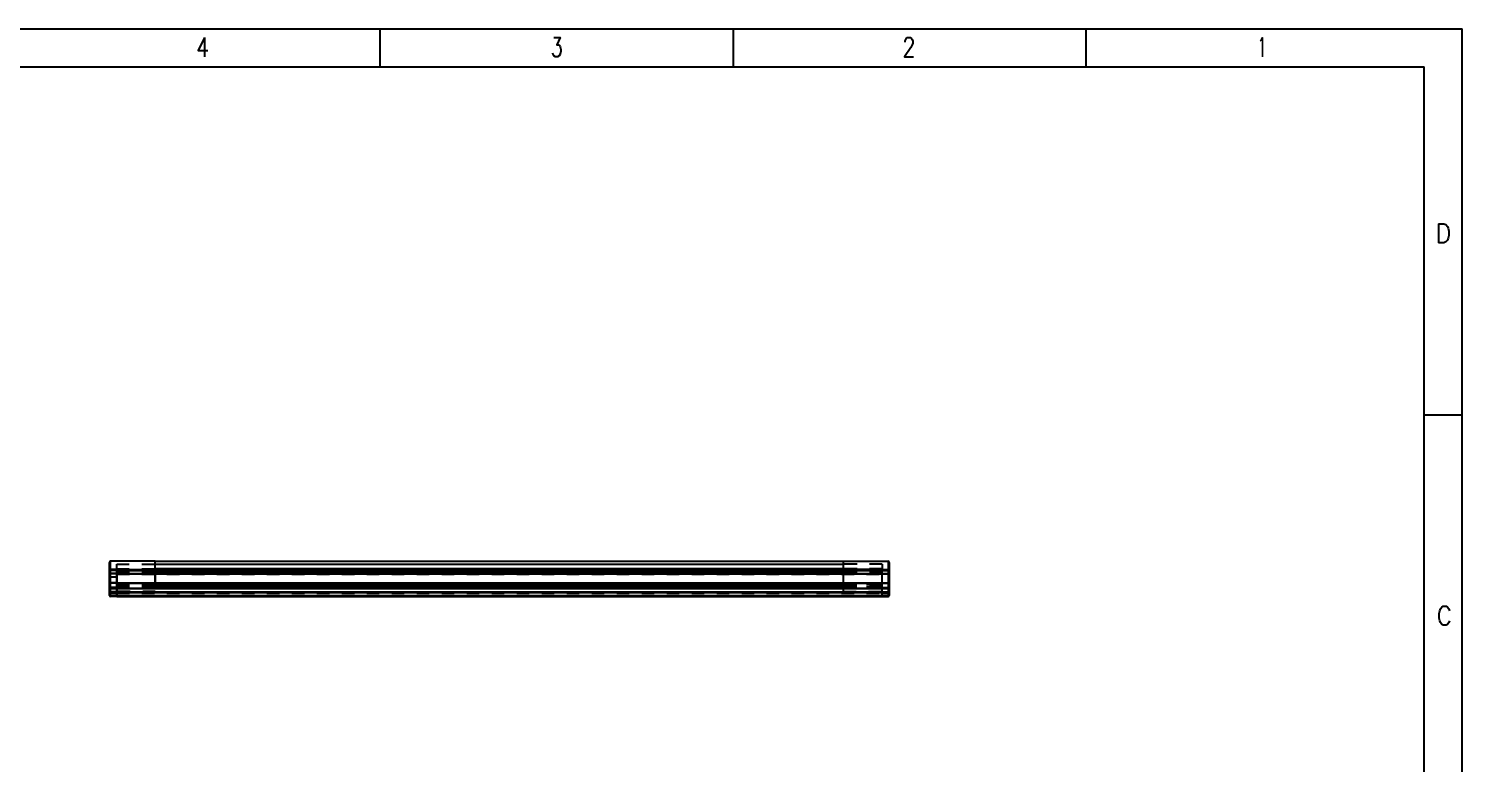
# Model space of a CAD drawing. Extents: x 14 to 580, y 14 to 406.
# Drawn here: x 205.1 to 580, y 213.9 to 406 of the extents above; entities that cross this region are included whole.
import ezdxf
from ezdxf.enums import TextEntityAlignment as Align

# ---------------------------------------------------------------- set-up
doc = ezdxf.new("R2010")
doc.units = 0
doc.header["$LTSCALE"] = 32.67
doc.linetypes.add('HIDDEN', pattern=[0.2, 0.1, -0.1])
doc.layers.get('0').update_dxf_attribs({"linetype": 'CONTINUOUS'})
for name, color, linetype in [('AP008-BASE2', 7, 'CONTINUOUS'), ('AP008-BASE3', 7, 'CONTINUOUS'), ('AP008-ENDCAP-02', 7, 'CONTINUOUS'), ('AP008-ENDCAP-03', 7, 'CONTINUOUS'), ('AP008-ENDCAP-12', 7, 'CONTINUOUS'), ('AP008-ENDCAP-13', 7, 'CONTINUOUS'), ('AP0089', 7, 'CONTINUOUS')]:
    doc.layers.add(name, color=color, linetype=linetype)
doc.styles.add('TEXTSTYLE_2', font='TXT.TTF')

msp = doc.modelspace()

# ---------------------------------------------------------------- linework, layer by layer
at = {"color": 7}
for p, q in [((238.215, 259.74), (238.215, 266.77)), ((238.215, 266.77), (418.215, 266.77)), ((418.215, 259.74), (418.215, 266.77)), ((238.215, 265.97), (418.215, 265.97)), ((238.215, 264.876), (418.215, 264.876)), ((238.215, 264.63), (418.215, 264.63)), ((238.215, 264.21), (418.215, 264.21)), ((238.215, 264.07), (418.215, 264.07)), ((238.215, 264.044), (418.215, 264.044)), ((238.215, 263.96), (418.215, 263.96)), ((238.215, 263.912), (418.215, 263.912)), ((238.215, 260.818), (418.215, 260.818)), ((238.215, 260.732), (418.215, 260.732)), ((238.215, 260.52), (418.215, 260.52)), ((238.215, 260.501), (418.215, 260.501)), ((238.215, 260.462), (418.215, 260.462)), ((238.215, 260.328), (418.215, 260.328)), ((238.215, 259.881), (418.215, 259.881)), ((238.215, 259.766), (418.215, 259.766)), ((238.215, 259.739), (418.215, 259.739))]:
    msp.add_line(p, q, dxfattribs=at)
at = {"layer": 'AP008-BASE2', "color": 7}
for p, q in [((228.215, 264.474), (228.215, 257.574)), ((228.215, 264.474), (428.215, 264.474)), ((228.215, 264.374), (428.215, 264.374)), ((228.215, 263.556), (428.215, 263.556)), ((228.215, 263.442), (428.215, 263.442)), ((428.215, 264.474), (428.215, 257.574)), ((228.215, 261.106), (428.215, 261.106)), ((228.215, 260.992), (428.215, 260.992)), ((228.215, 259.722), (428.215, 259.722)), ((228.215, 259.622), (428.215, 259.622)), ((228.215, 258.726), (428.215, 258.726)), ((228.215, 258.626), (428.215, 258.626)), ((228.215, 257.774), (428.215, 257.774)), ((228.215, 257.574), (428.215, 257.574))]:
    msp.add_line(p, q, dxfattribs=at)
at = {"layer": 'AP008-BASE3', "color": 8, "linetype": 'HIDDEN'}
for p, q in [((228.215, 263.574), (428.215, 263.574)), ((228.215, 263.474), (428.215, 263.474)), ((228.215, 263.398), (428.215, 263.398)), ((228.215, 261.098), (428.215, 261.098)), ((228.215, 261.049), (428.215, 261.049)), ((228.215, 260.774), (428.215, 260.774)), ((228.215, 260.674), (428.215, 260.674)), ((228.215, 260.074), (428.215, 260.074)), ((228.215, 259.974), (428.215, 259.974)), ((228.215, 259.924), (428.215, 259.924)), ((228.215, 259.657), (428.215, 259.657)), ((228.215, 258.691), (428.215, 258.691)), ((228.215, 258.474), (428.215, 258.474)), ((228.215, 258.424), (428.215, 258.424)), ((228.215, 258.374), (428.215, 258.374))]:
    msp.add_line(p, q, dxfattribs=at)
at = {"layer": 'AP008-ENDCAP-02', "color": 7}
for p, q in [((418.215, 266.77), (429.865, 266.77)), ((418.215, 264.474), (418.215, 266.77)), ((429.865, 266.77), (429.865, 257.574)), ((430.165, 266.47), (430.165, 257.874)), ((428.265, 264.63), (418.215, 264.63)), ((428.265, 264.21), (428.215, 264.21)), ((428.265, 264.044), (428.215, 264.044)), ((428.265, 263.912), (428.215, 263.912)), ((428.265, 257.574), (428.265, 264.63)), ((428.265, 264.556), (429.865, 264.556)), ((428.265, 264.474), (429.865, 264.474)), ((428.265, 264.374), (429.865, 264.374)), ((428.265, 263.556), (429.865, 263.556)), ((428.265, 263.442), (429.865, 263.442)), ((428.265, 260.818), (428.215, 260.818)), ((428.265, 260.732), (428.215, 260.732)), ((428.265, 260.501), (428.215, 260.501)), ((428.265, 260.328), (428.215, 260.328)), ((428.265, 260.068), (428.215, 260.068)), ((428.215, 258.874), (428.265, 258.874)), ((428.265, 261.106), (429.865, 261.106)), ((428.265, 260.992), (429.865, 260.992)), ((428.265, 259.722), (429.865, 259.722)), ((428.265, 259.622), (429.865, 259.622)), ((428.265, 258.726), (429.865, 258.726)), ((428.215, 258.574), (428.265, 258.574)), ((428.265, 258.626), (429.865, 258.626)), ((428.265, 257.774), (429.865, 257.774)), ((428.265, 257.574), (429.865, 257.574))]:
    msp.add_line(p, q, dxfattribs=at)
for points in [[(430.165, 264.306), (430.125, 264.431), (430.015, 264.523), (429.865, 264.556)], [(429.865, 264.374), (429.92, 264.371), (429.973, 264.361), (430.019, 264.346), (430.059, 264.327), (430.092, 264.305), (430.12, 264.28), (430.143, 264.25), (430.159, 264.214), (430.165, 264.174)], [(429.865, 263.442), (429.916, 263.444), (429.964, 263.45), (430.008, 263.46), (430.047, 263.472), (430.082, 263.487), (430.113, 263.506), (430.139, 263.528), (430.158, 263.556), (430.165, 263.587)], [(430.165, 263.587), (430.158, 263.58), (430.139, 263.574), (430.113, 263.569), (430.082, 263.565), (430.047, 263.562), (430.008, 263.56), (429.964, 263.558), (429.916, 263.556), (429.865, 263.556)], [(430.165, 258.225), (430.16, 258.305), (430.141, 258.403), (430.112, 258.493), (430.074, 258.572), (430.03, 258.638), (429.98, 258.686), (429.923, 258.717), (429.864, 258.726)], [(430.165, 260.961), (430.159, 260.992), (430.141, 261.018), (430.116, 261.041), (430.086, 261.059), (430.052, 261.074), (430.013, 261.087), (429.968, 261.097), (429.918, 261.104), (429.865, 261.106)], [(429.865, 260.992), (429.918, 260.992), (429.968, 260.99), (430.013, 260.988), (430.052, 260.986), (430.086, 260.982), (430.116, 260.978), (430.141, 260.974), (430.159, 260.968), (430.165, 260.961)], [(430.165, 260.123), (430.158, 260.048), (430.138, 259.98), (430.111, 259.92), (430.079, 259.867), (430.044, 259.82), (430.004, 259.78), (429.96, 259.749), (429.913, 259.729), (429.865, 259.722)], [(429.867, 259.622), (429.923, 259.632), (429.979, 259.661), (430.029, 259.71), (430.074, 259.776), (430.112, 259.856), (430.142, 259.946), (430.16, 260.044), (430.165, 260.123)], [(429.865, 258.626), (429.913, 258.62), (429.96, 258.599), (430.004, 258.568), (430.044, 258.527), (430.08, 258.48), (430.112, 258.426), (430.139, 258.366), (430.158, 258.298), (430.165, 258.225)], [(430.165, 257.874), (430.159, 257.853), (430.142, 257.835), (430.118, 257.82), (430.089, 257.807), (430.055, 257.797), (430.016, 257.788), (429.971, 257.78), (429.92, 257.776), (429.865, 257.774)]]:
    msp.add_lwpolyline(points, dxfattribs=at)
for centre, start, end in [((429.865, 266.47), 0, 90), ((429.865, 264.174), 0, 90), ((429.865, 257.874), 270, 360)]:
    msp.add_arc(centre, 0.3, start, end, dxfattribs=at)
at = {"layer": 'AP008-ENDCAP-03', "color": 8, "linetype": 'HIDDEN'}
for p, q in [((428.265, 265.97), (418.215, 265.97)), ((428.265, 264.785), (418.215, 264.785)), ((418.215, 258.574), (418.215, 264.474)), ((428.215, 264.21), (418.215, 264.21)), ((428.265, 264.07), (418.215, 264.07)), ((428.215, 264.044), (418.215, 264.044)), ((428.265, 263.96), (418.215, 263.96)), ((428.215, 263.912), (418.215, 263.912)), ((428.265, 265.97), (428.265, 264.63)), ((429.916, 263.556), (429.918, 263.556)), ((429.973, 264.361), (429.92, 264.371)), ((429.964, 263.558), (429.968, 263.558)), ((430.008, 263.56), (430.013, 263.56)), ((430.047, 263.562), (430.052, 263.563)), ((428.215, 260.818), (418.215, 260.818)), ((428.215, 260.732), (418.215, 260.732)), ((428.215, 260.501), (418.215, 260.501)), ((428.215, 260.328), (418.215, 260.328)), ((428.215, 260.068), (418.215, 260.068)), ((418.215, 258.874), (428.215, 258.874)), ((428.265, 259.924), (429.865, 259.924)), ((428.265, 259.657), (429.865, 259.657)), ((428.265, 258.691), (429.865, 258.691)), ((429.864, 259.622), (429.923, 259.632)), ((429.923, 258.717), (429.867, 258.726)), ((429.913, 259.729), (429.96, 259.749)), ((429.918, 260.992), (429.916, 260.992)), ((429.923, 259.632), (429.979, 259.662)), ((429.979, 258.687), (429.923, 258.717)), ((429.968, 260.99), (429.964, 260.991)), ((429.98, 258.686), (429.979, 258.687)), ((430.013, 260.988), (430.008, 260.989)), ((430.044, 259.82), (430.044, 259.821)), ((430.044, 259.762), (430.08, 259.815)), ((430.052, 260.986), (430.047, 260.986)), ((430.079, 259.813), (430.112, 259.877)), ((430.079, 259.867), (430.08, 259.868)), ((430.139, 259.948), (430.112, 259.877)), ((430.158, 260.028), (430.165, 260.123)), ((430.158, 260.048), (430.158, 260.05)), ((418.215, 258.574), (428.215, 258.574)), ((428.265, 258.424), (429.865, 258.424)), ((429.865, 257.774), (429.92, 257.776)), ((429.96, 258.599), (429.913, 258.62)), ((430.044, 258.586), (430.004, 258.629)), ((430.08, 258.533), (430.044, 258.587)), ((430.044, 258.527), (430.044, 258.528)), ((430.08, 258.48), (430.079, 258.482)), ((430.111, 258.474), (430.138, 258.403)), ((430.158, 258.318), (430.138, 258.403)), ((430.158, 258.32), (430.165, 258.225)), ((430.158, 258.298), (430.158, 258.3))]:
    msp.add_line(p, q, dxfattribs=at)
for points in [[(430.165, 263.587), (430.159, 263.556), (430.141, 263.53), (430.116, 263.508), (430.086, 263.489), (430.052, 263.474), (430.013, 263.461), (429.968, 263.451), (429.918, 263.444), (429.916, 263.444)], [(430.082, 263.565), (430.086, 263.566), (430.116, 263.57), (430.141, 263.575), (430.159, 263.58), (430.165, 263.587)], [(430.044, 259.762), (430.004, 259.719), (429.96, 259.686), (429.913, 259.665), (429.865, 259.657)], [(429.865, 258.691), (429.913, 258.684), (429.96, 258.663), (430.004, 258.629)], [(429.916, 261.104), (429.964, 261.098), (430.008, 261.089), (430.047, 261.076), (430.082, 261.061), (430.113, 261.042), (430.139, 261.02), (430.158, 260.993), (430.165, 260.961)], [(430.165, 260.961), (430.158, 260.968), (430.139, 260.974), (430.113, 260.979), (430.082, 260.983)], [(430.111, 259.874), (430.138, 259.946), (430.158, 260.03)], [(430.111, 259.92), (430.112, 259.922), (430.139, 259.983)], [(430.139, 258.4), (430.112, 258.472), (430.079, 258.535)], [(430.139, 258.366), (430.138, 258.368), (430.111, 258.428)], [(430.118, 257.82), (430.142, 257.835), (430.159, 257.853)]]:
    msp.add_lwpolyline(points, dxfattribs=at)
for centre, start, end in [((429.865, 260.224), 270, 360), ((429.865, 258.124), 0, 90)]:
    msp.add_arc(centre, 0.3, start, end, dxfattribs=at)
at = {"layer": 'AP008-ENDCAP-12', "color": 7}
for p, q in [((226.265, 257.874), (226.265, 266.47)), ((226.565, 257.574), (226.565, 266.77)), ((238.215, 266.77), (226.565, 266.77)), ((238.215, 264.474), (238.215, 266.77)), ((228.165, 264.556), (226.565, 264.556)), ((228.165, 264.474), (226.565, 264.474)), ((228.165, 264.374), (226.565, 264.374)), ((228.165, 263.556), (226.565, 263.556)), ((228.165, 263.442), (226.565, 263.442)), ((228.165, 257.574), (228.165, 264.63)), ((228.165, 264.63), (238.215, 264.63)), ((228.165, 264.21), (228.215, 264.21)), ((228.165, 264.044), (228.215, 264.044)), ((228.165, 263.912), (228.215, 263.912)), ((228.165, 261.106), (226.565, 261.106)), ((228.165, 260.992), (226.565, 260.992)), ((228.165, 259.722), (226.565, 259.722)), ((228.165, 259.622), (226.565, 259.622)), ((228.165, 258.726), (226.565, 258.726)), ((228.165, 260.818), (228.215, 260.818)), ((228.165, 260.732), (228.215, 260.732)), ((228.165, 260.501), (228.215, 260.501)), ((228.165, 260.328), (228.215, 260.328)), ((228.165, 260.068), (228.215, 260.068)), ((228.215, 258.874), (228.165, 258.874)), ((228.165, 258.626), (226.565, 258.626)), ((228.165, 257.774), (226.565, 257.774)), ((228.165, 257.574), (226.565, 257.574)), ((228.215, 258.574), (228.165, 258.574))]:
    msp.add_line(p, q, dxfattribs=at)
for points in [[(226.265, 264.306), (226.306, 264.431), (226.415, 264.523), (226.565, 264.556)], [(226.265, 264.174), (226.272, 264.214), (226.288, 264.25), (226.311, 264.28), (226.339, 264.305), (226.372, 264.327), (226.412, 264.346), (226.458, 264.361), (226.51, 264.371), (226.565, 264.374)], [(226.265, 263.587), (226.272, 263.556), (226.29, 263.53), (226.315, 263.508), (226.345, 263.489), (226.379, 263.474), (226.418, 263.461), (226.463, 263.451), (226.512, 263.444), (226.565, 263.442)], [(226.565, 263.556), (226.512, 263.556), (226.463, 263.558), (226.418, 263.56), (226.379, 263.563), (226.345, 263.566), (226.315, 263.57), (226.29, 263.575), (226.272, 263.58), (226.265, 263.587)], [(226.565, 261.106), (226.515, 261.104), (226.466, 261.098), (226.423, 261.089), (226.384, 261.076), (226.349, 261.061), (226.318, 261.042), (226.291, 261.02), (226.273, 260.993), (226.265, 260.961)], [(226.265, 260.961), (226.273, 260.968), (226.291, 260.974), (226.318, 260.979), (226.349, 260.983), (226.384, 260.986), (226.423, 260.989), (226.466, 260.991), (226.515, 260.992), (226.565, 260.992)], [(226.265, 260.123), (226.27, 260.044), (226.289, 259.945), (226.319, 259.856), (226.357, 259.776), (226.401, 259.711), (226.451, 259.662), (226.508, 259.632), (226.567, 259.622)], [(226.565, 259.722), (226.518, 259.729), (226.471, 259.749), (226.427, 259.781), (226.387, 259.821), (226.35, 259.868), (226.318, 259.922), (226.292, 259.983), (226.273, 260.05), (226.265, 260.123)], [(226.564, 258.726), (226.508, 258.717), (226.452, 258.687), (226.402, 258.638), (226.357, 258.572), (226.318, 258.492), (226.289, 258.403), (226.27, 258.304), (226.265, 258.226)], [(226.265, 258.225), (226.273, 258.3), (226.293, 258.368), (226.32, 258.428), (226.351, 258.482), (226.387, 258.528), (226.427, 258.568), (226.471, 258.599), (226.518, 258.62), (226.565, 258.626)], [(226.565, 257.774), (226.511, 257.776), (226.46, 257.78), (226.415, 257.788), (226.376, 257.797), (226.342, 257.807), (226.313, 257.82), (226.289, 257.835), (226.272, 257.853), (226.265, 257.874)]]:
    msp.add_lwpolyline(points, dxfattribs=at)
for centre, start, end in [((226.565, 266.47), 90, 180), ((226.565, 264.174), 90, 180), ((226.565, 257.874), 180, 270)]:
    msp.add_arc(centre, 0.3, start, end, dxfattribs=at)
at = {"layer": 'AP008-ENDCAP-13', "color": 8, "linetype": 'HIDDEN'}
for p, q in [((228.165, 262.574), (226.265, 262.574)), ((226.379, 263.563), (226.384, 263.562)), ((226.418, 263.56), (226.423, 263.56)), ((226.51, 264.371), (226.458, 264.361)), ((226.463, 263.558), (226.466, 263.558)), ((226.512, 263.556), (226.515, 263.556)), ((228.165, 264.63), (228.165, 265.97)), ((228.165, 265.97), (238.215, 265.97)), ((228.165, 264.785), (238.215, 264.785)), ((228.165, 264.07), (238.215, 264.07)), ((228.165, 263.96), (238.215, 263.96)), ((228.215, 264.21), (238.215, 264.21)), ((228.215, 264.044), (238.215, 264.044)), ((228.215, 263.912), (238.215, 263.912)), ((238.215, 264.474), (238.215, 258.574)), ((226.273, 260.028), (226.265, 260.123)), ((228.165, 259.574), (226.265, 259.574)), ((226.273, 260.05), (226.273, 260.048)), ((226.273, 260.03), (226.293, 259.946)), ((226.32, 259.874), (226.293, 259.946)), ((226.35, 259.868), (226.351, 259.867)), ((226.35, 259.815), (226.387, 259.762)), ((226.384, 260.986), (226.379, 260.986)), ((226.387, 259.821), (226.387, 259.82)), ((226.387, 259.762), (226.427, 259.719)), ((226.423, 260.989), (226.418, 260.988)), ((226.451, 259.662), (226.452, 259.661)), ((226.452, 259.661), (226.508, 259.632)), ((226.508, 258.717), (226.452, 258.686)), ((226.466, 260.991), (226.463, 260.99)), ((226.471, 259.749), (226.518, 259.729)), ((226.508, 259.632), (226.564, 259.622)), ((226.567, 258.726), (226.508, 258.717)), ((226.515, 260.992), (226.512, 260.992)), ((228.165, 259.924), (226.565, 259.924)), ((228.165, 259.657), (226.565, 259.657)), ((228.165, 258.691), (226.565, 258.691)), ((228.215, 260.818), (238.215, 260.818)), ((228.215, 260.732), (238.215, 260.732)), ((228.215, 260.501), (238.215, 260.501)), ((228.215, 260.328), (238.215, 260.328)), ((228.215, 260.068), (238.215, 260.068)), ((238.215, 258.874), (228.215, 258.874)), ((226.273, 258.32), (226.265, 258.226)), ((226.273, 258.3), (226.273, 258.298)), ((226.292, 258.4), (226.318, 258.472)), ((226.351, 258.535), (226.318, 258.472)), ((226.387, 258.587), (226.35, 258.533)), ((226.351, 258.482), (226.35, 258.48)), ((226.387, 258.528), (226.387, 258.527)), ((226.518, 258.62), (226.471, 258.599)), ((226.511, 257.776), (226.565, 257.774)), ((228.165, 258.424), (226.565, 258.424)), ((238.215, 258.574), (228.215, 258.574))]:
    msp.add_line(p, q, dxfattribs=at)
for points in [[(226.265, 263.587), (226.273, 263.58), (226.291, 263.574), (226.318, 263.569), (226.349, 263.565)], [(226.515, 263.444), (226.466, 263.45), (226.423, 263.46), (226.384, 263.472), (226.349, 263.487), (226.318, 263.506), (226.291, 263.528), (226.273, 263.556), (226.265, 263.587)], [(226.265, 260.961), (226.272, 260.992), (226.29, 261.018), (226.315, 261.041), (226.345, 261.059), (226.379, 261.074), (226.418, 261.087), (226.463, 261.097), (226.512, 261.104), (226.515, 261.104)], [(226.349, 260.983), (226.345, 260.982), (226.315, 260.978), (226.29, 260.974), (226.272, 260.968), (226.265, 260.961)], [(226.292, 259.983), (226.293, 259.98), (226.32, 259.92)], [(226.292, 259.948), (226.318, 259.877), (226.351, 259.813)], [(226.387, 258.586), (226.427, 258.629), (226.471, 258.662), (226.518, 258.684), (226.565, 258.691)], [(226.565, 259.657), (226.518, 259.664), (226.471, 259.686), (226.427, 259.719)], [(226.32, 258.474), (226.293, 258.403), (226.273, 258.318)], [(226.32, 258.428), (226.318, 258.426), (226.292, 258.366)]]:
    msp.add_lwpolyline(points, dxfattribs=at)
for centre, start, end in [((226.565, 260.224), 180, 270), ((226.565, 258.124), 90, 180)]:
    msp.add_arc(centre, 0.3, start, end, dxfattribs=at)
at = {"layer": 'AP0089', "color": 7}
for p, q in [((14, 406), (580, 406)), ((297, 396), (297, 406)), ((389.333, 406), (389.333, 396)), ((481.667, 396), (481.667, 406)), ((580, 14), (580, 406)), ((24, 396), (570, 396)), ((570, 124.5), (570, 396)), ((570, 305), (580, 305))]:
    msp.add_line(p, q, dxfattribs=at)

# ---------------------------------------------------------------- texts
at = {"layer": 'AP0089', "color": 7, "style": 'TEXTSTYLE_2', "width": 0.785714}
for s, p in [('4', (252.301, 398.659)), ('2', (436.967, 398.659))]:
    msp.add_text(s, height=5, dxfattribs=at).set_placement(p, align=Align.RIGHT)
at = {"layer": 'AP0089', "color": 7, "style": 'TEXTSTYLE_2'}
for s, width, p in [('3', 0.714286, (341.699, 398.659)), ('1', 0.571429, (526.366, 398.659)), ('D', 0.904762, (573, 350))]:
    msp.add_text(s, height=5, dxfattribs=dict(at, width=width)).set_placement(p)
at = {"layer": 'AP0089', "color": 7, "style": 'TEXTSTYLE_2', "text_generation_flag": 2, "width": 0.833333}
msp.add_text('C', height=5, rotation=180, dxfattribs=at).set_placement((577.167, 255), align=Align.RIGHT)

doc.saveas('drawing.dxf')
